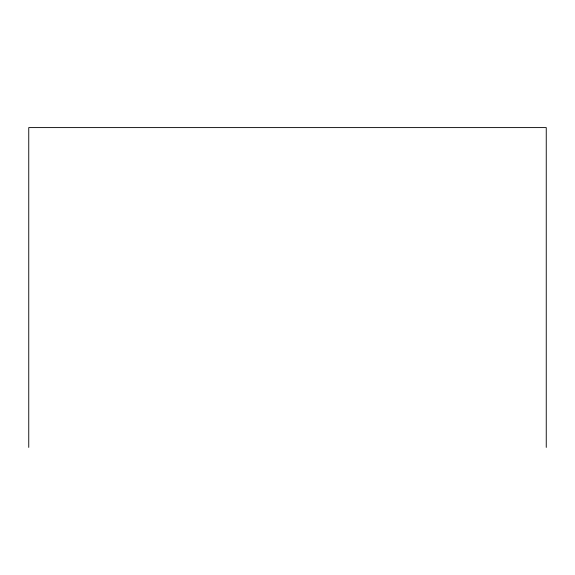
<?xml version="1.0" encoding="UTF-8"?>
<svg xmlns="http://www.w3.org/2000/svg" width="575" height="575" viewBox="0 0 575 575"><rect width="100%" height="100%" fill="white"/><g stroke="black" fill="none" stroke-linecap="round" stroke-linejoin="round"><path stroke-width="0.86" d="M546.25 447.408L546.25 127.593L28.75 127.593L28.75 447.408"/></g></svg>
